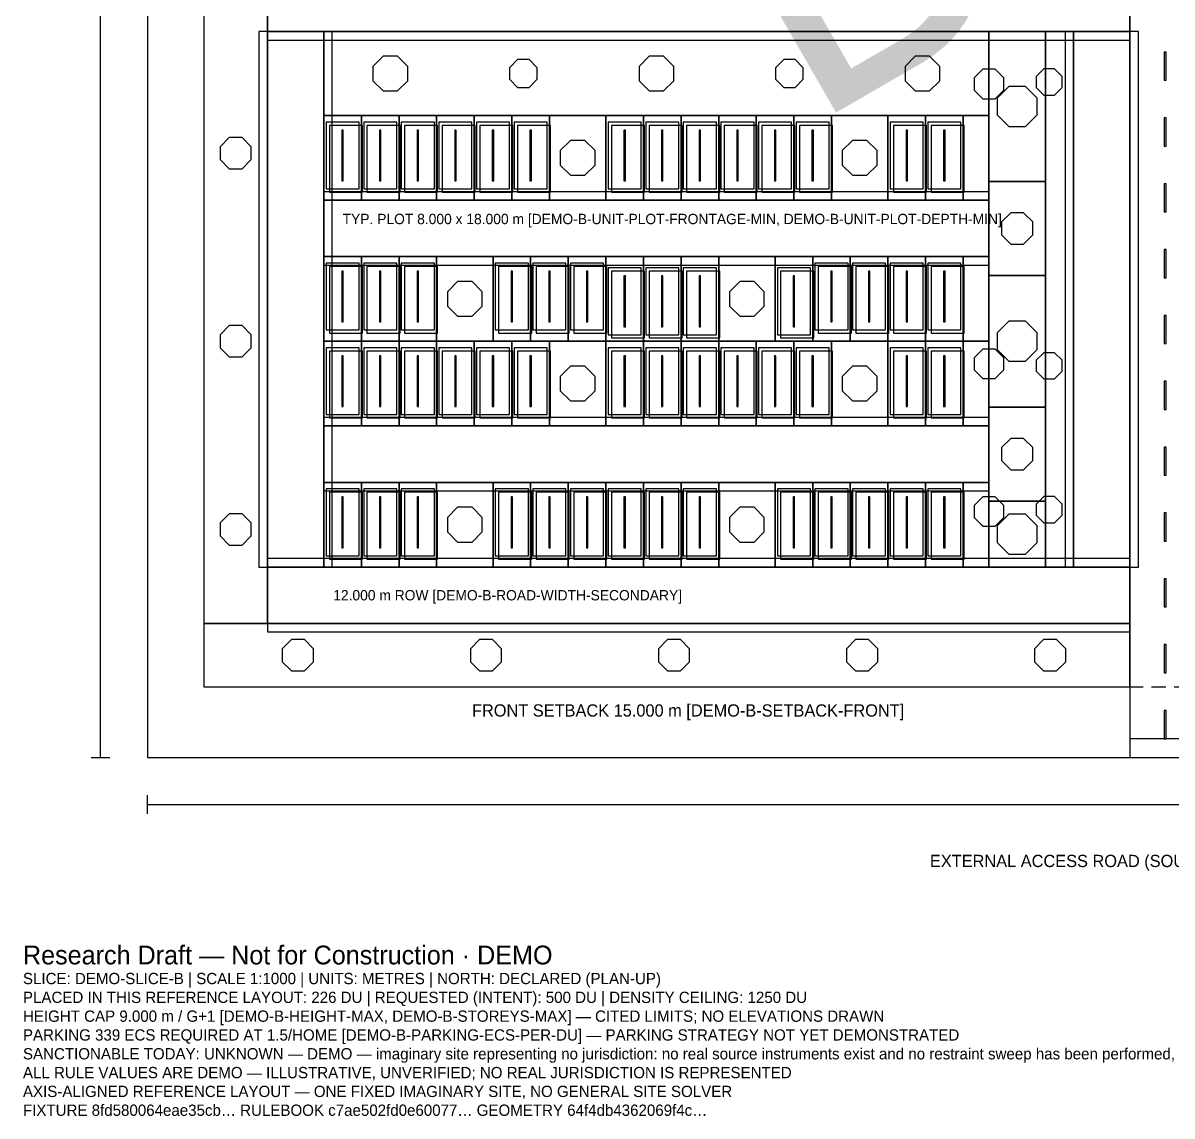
# Model space of a CAD drawing. Header units: metres. Extents: x -33 to 460, y -76 to 440.
# Drawn here: x -26.5 to 217.9, y -76.2 to 156.2 of the extents above; entities that cross this region are included whole.
import ezdxf
from ezdxf.enums import TextEntityAlignment as Align

# ---------------------------------------------------------------- set-up
doc = ezdxf.new("R2010")
doc.units = ezdxf.units.M
doc.linetypes.add('DASHED', pattern=[4.8, 3, -1.8])
for name, color, linetype in [('ANNOTATION', 7, 'CONTINUOUS'), ('BUILDING', 34, 'CONTINUOUS'), ('DIMENSION', 2, 'CONTINUOUS'), ('ENVELOPE', 1, 'DASHED'), ('GATE', 6, 'CONTINUOUS'), ('GREEN', 3, 'CONTINUOUS'), ('MARKING', 7, 'CONTINUOUS'), ('PAVING', 9, 'CONTINUOUS'), ('PLOT', 30, 'CONTINUOUS'), ('ROAD-PRIMARY', 8, 'CONTINUOUS'), ('ROAD-SECONDARY', 9, 'CONTINUOUS'), ('SHADOW', 8, 'CONTINUOUS'), ('SITE', 7, 'CONTINUOUS'), ('TREE', 3, 'CONTINUOUS'), ('WATERMARK', 8, 'CONTINUOUS')]:
    doc.layers.add(name, color=color, linetype=linetype)

msp = doc.modelspace()

# ---------------------------------------------------------------- linework, layer by layer
at = {"layer": 'BUILDING'}
for points in [[(37.98, 120.9), (45.02, 120.9), (45.02, 135.1), (37.98, 135.1)], [(45.98, 120.9), (53.02, 120.9), (53.02, 135.1), (45.98, 135.1)], [(53.98, 120.9), (61.02, 120.9), (61.02, 135.1), (53.98, 135.1)], [(61.98, 120.9), (69.02, 120.9), (69.02, 135.1), (61.98, 135.1)], [(69.98, 120.9), (77.02, 120.9), (77.02, 135.1), (69.98, 135.1)], [(77.98, 120.9), (85.02, 120.9), (85.02, 135.1), (77.98, 135.1)], [(97.98, 120.9), (105.02, 120.9), (105.02, 135.1), (97.98, 135.1)], [(105.98, 120.9), (113.02, 120.9), (113.02, 135.1), (105.98, 135.1)], [(113.98, 120.9), (121.02, 120.9), (121.02, 135.1), (113.98, 135.1)], [(121.98, 120.9), (129.02, 120.9), (129.02, 135.1), (121.98, 135.1)], [(129.98, 120.9), (137.02, 120.9), (137.02, 135.1), (129.98, 135.1)], [(137.98, 120.9), (145.02, 120.9), (145.02, 135.1), (137.98, 135.1)], [(157.98, 120.9), (165.02, 120.9), (165.02, 135.1), (157.98, 135.1)], [(165.98, 120.9), (173.02, 120.9), (173.02, 135.1), (165.98, 135.1)], [(37.98, 90.9), (45.02, 90.9), (45.02, 105.1), (37.98, 105.1)], [(45.98, 90.9), (53.02, 90.9), (53.02, 105.1), (45.98, 105.1)], [(53.98, 90.9), (61.02, 90.9), (61.02, 105.1), (53.98, 105.1)], [(73.98, 90.9), (81.02, 90.9), (81.02, 105.1), (73.98, 105.1)], [(81.98, 90.9), (89.02, 90.9), (89.02, 105.1), (81.98, 105.1)], [(89.98, 90.9), (97.02, 90.9), (97.02, 105.1), (89.98, 105.1)], [(97.98, 89.9), (105.02, 89.9), (105.02, 104.1), (97.98, 104.1)], [(105.98, 89.9), (113.02, 89.9), (113.02, 104.1), (105.98, 104.1)], [(113.98, 89.9), (121.02, 89.9), (121.02, 104.1), (113.98, 104.1)], [(133.98, 89.9), (141.02, 89.9), (141.02, 104.1), (133.98, 104.1)], [(141.98, 90.9), (149.02, 90.9), (149.02, 105.1), (141.98, 105.1)], [(149.98, 90.9), (157.02, 90.9), (157.02, 105.1), (149.98, 105.1)], [(157.98, 90.9), (165.02, 90.9), (165.02, 105.1), (157.98, 105.1)], [(165.98, 90.9), (173.02, 90.9), (173.02, 105.1), (165.98, 105.1)], [(37.98, 72.9), (45.02, 72.9), (45.02, 87.1), (37.98, 87.1)], [(45.98, 72.9), (53.02, 72.9), (53.02, 87.1), (45.98, 87.1)], [(53.98, 72.9), (61.02, 72.9), (61.02, 87.1), (53.98, 87.1)], [(61.98, 72.9), (69.02, 72.9), (69.02, 87.1), (61.98, 87.1)], [(69.98, 72.9), (77.02, 72.9), (77.02, 87.1), (69.98, 87.1)], [(77.98, 72.9), (85.02, 72.9), (85.02, 87.1), (77.98, 87.1)], [(97.98, 72.9), (105.02, 72.9), (105.02, 87.1), (97.98, 87.1)], [(105.98, 72.9), (113.02, 72.9), (113.02, 87.1), (105.98, 87.1)], [(113.98, 72.9), (121.02, 72.9), (121.02, 87.1), (113.98, 87.1)], [(121.98, 72.9), (129.02, 72.9), (129.02, 87.1), (121.98, 87.1)], [(129.98, 72.9), (137.02, 72.9), (137.02, 87.1), (129.98, 87.1)], [(137.98, 72.9), (145.02, 72.9), (145.02, 87.1), (137.98, 87.1)], [(157.98, 72.9), (165.02, 72.9), (165.02, 87.1), (157.98, 87.1)], [(165.98, 72.9), (173.02, 72.9), (173.02, 87.1), (165.98, 87.1)], [(37.98, 42.9), (45.02, 42.9), (45.02, 57.1), (37.98, 57.1)], [(45.98, 42.9), (53.02, 42.9), (53.02, 57.1), (45.98, 57.1)], [(53.98, 42.9), (61.02, 42.9), (61.02, 57.1), (53.98, 57.1)], [(73.98, 42.9), (81.02, 42.9), (81.02, 57.1), (73.98, 57.1)], [(81.98, 42.9), (89.02, 42.9), (89.02, 57.1), (81.98, 57.1)], [(89.98, 42.9), (97.02, 42.9), (97.02, 57.1), (89.98, 57.1)], [(97.98, 42.9), (105.02, 42.9), (105.02, 57.1), (97.98, 57.1)], [(105.98, 42.9), (113.02, 42.9), (113.02, 57.1), (105.98, 57.1)], [(113.98, 42.9), (121.02, 42.9), (121.02, 57.1), (113.98, 57.1)], [(133.98, 42.9), (141.02, 42.9), (141.02, 57.1), (133.98, 57.1)], [(141.98, 42.9), (149.02, 42.9), (149.02, 57.1), (141.98, 57.1)], [(149.98, 42.9), (157.02, 42.9), (157.02, 57.1), (149.98, 57.1)], [(157.98, 42.9), (165.02, 42.9), (165.02, 57.1), (157.98, 57.1)], [(165.98, 42.9), (173.02, 42.9), (173.02, 57.1), (165.98, 57.1)]]:
    msp.add_lwpolyline(points, close=True, dxfattribs=at)
at = {"layer": 'DIMENSION'}
for points in [[(-10, 0), (-10, 440)], [(-12, 0), (-8, 0)], [(0, -12), (0, -8)], [(0, -10), (460, -10)]]:
    msp.add_lwpolyline(points, dxfattribs=at)
at = {"layer": 'ENVELOPE'}
msp.add_lwpolyline([(12, 15), (448, 15), (448, 428), (12, 428)], close=True, dxfattribs=at)
at = {"layer": 'GATE'}
msp.add_lwpolyline([(209, 0), (251, 0), (251, 4), (209, 4)], close=True, dxfattribs=at)
at = {"layer": 'GREEN'}
for points in [[(12, 28.5), (25.5, 28.5), (25.5, 414.5), (12, 414.5)], [(37.5, 136.5), (179, 136.5), (179, 154.35), (37.5, 154.35)], [(179, 122.5), (191, 122.5), (191, 154.35), (179, 154.35)], [(191, 40.5), (197, 40.5), (197, 154.35), (191, 154.35)], [(85.5, 118.5), (97.5, 118.5), (97.5, 136.5), (85.5, 136.5)], [(145.5, 118.5), (157.5, 118.5), (157.5, 136.5), (145.5, 136.5)], [(173.5, 118.5), (179, 118.5), (179, 136.5), (173.5, 136.5)], [(61.5, 88.5), (73.5, 88.5), (73.5, 106.5), (61.5, 106.5)], [(121.5, 88.5), (133.5, 88.5), (133.5, 106.5), (121.5, 106.5)], [(173.5, 88.5), (179, 88.5), (179, 106.5), (173.5, 106.5)], [(179, 74.5), (191, 74.5), (191, 102.5), (179, 102.5)], [(85.5, 70.5), (97.5, 70.5), (97.5, 88.5), (85.5, 88.5)], [(145.5, 70.5), (157.5, 70.5), (157.5, 88.5), (145.5, 88.5)], [(173.5, 70.5), (179, 70.5), (179, 88.5), (173.5, 88.5)], [(61.5, 40.5), (73.5, 40.5), (73.5, 58.5), (61.5, 58.5)], [(121.5, 40.5), (133.5, 40.5), (133.5, 58.5), (121.5, 58.5)], [(173.5, 40.5), (179, 40.5), (179, 58.5), (173.5, 58.5)], [(179, 40.5), (191, 40.5), (191, 54.5), (179, 54.5)], [(12, 15), (209, 15), (209, 28.5), (12, 28.5)]]:
    msp.add_lwpolyline(points, close=True, dxfattribs=at)
at = {"layer": 'MARKING'}
for points in [[(216.3, 144), (216.7, 144), (216.7, 150), (216.3, 150)], [(216.3, 130), (216.7, 130), (216.7, 136), (216.3, 136)], [(41.35, 122.604), (41.65, 122.604), (41.65, 133.396), (41.35, 133.396)], [(49.35, 122.604), (49.65, 122.604), (49.65, 133.396), (49.35, 133.396)], [(57.35, 122.604), (57.65, 122.604), (57.65, 133.396), (57.35, 133.396)], [(65.35, 122.604), (65.65, 122.604), (65.65, 133.396), (65.35, 133.396)], [(73.35, 122.604), (73.65, 122.604), (73.65, 133.396), (73.35, 133.396)], [(81.35, 122.604), (81.65, 122.604), (81.65, 133.396), (81.35, 133.396)], [(101.35, 122.604), (101.65, 122.604), (101.65, 133.396), (101.35, 133.396)], [(109.35, 122.604), (109.65, 122.604), (109.65, 133.396), (109.35, 133.396)], [(117.35, 122.604), (117.65, 122.604), (117.65, 133.396), (117.35, 133.396)], [(125.35, 122.604), (125.65, 122.604), (125.65, 133.396), (125.35, 133.396)], [(133.35, 122.604), (133.65, 122.604), (133.65, 133.396), (133.35, 133.396)], [(141.35, 122.604), (141.65, 122.604), (141.65, 133.396), (141.35, 133.396)], [(161.35, 122.604), (161.65, 122.604), (161.65, 133.396), (161.35, 133.396)], [(169.35, 122.604), (169.65, 122.604), (169.65, 133.396), (169.35, 133.396)], [(216.3, 116), (216.7, 116), (216.7, 122), (216.3, 122)], [(216.3, 102), (216.7, 102), (216.7, 108), (216.3, 108)], [(41.35, 92.604), (41.65, 92.604), (41.65, 103.396), (41.35, 103.396)], [(49.35, 92.604), (49.65, 92.604), (49.65, 103.396), (49.35, 103.396)], [(57.35, 92.604), (57.65, 92.604), (57.65, 103.396), (57.35, 103.396)], [(77.35, 92.604), (77.65, 92.604), (77.65, 103.396), (77.35, 103.396)], [(85.35, 92.604), (85.65, 92.604), (85.65, 103.396), (85.35, 103.396)], [(93.35, 92.604), (93.65, 92.604), (93.65, 103.396), (93.35, 103.396)], [(145.35, 92.604), (145.65, 92.604), (145.65, 103.396), (145.35, 103.396)], [(153.35, 92.604), (153.65, 92.604), (153.65, 103.396), (153.35, 103.396)], [(161.35, 92.604), (161.65, 92.604), (161.65, 103.396), (161.35, 103.396)], [(169.35, 92.604), (169.65, 92.604), (169.65, 103.396), (169.35, 103.396)], [(101.35, 91.604), (101.65, 91.604), (101.65, 102.396), (101.35, 102.396)], [(109.35, 91.604), (109.65, 91.604), (109.65, 102.396), (109.35, 102.396)], [(117.35, 91.604), (117.65, 91.604), (117.65, 102.396), (117.35, 102.396)], [(137.35, 91.604), (137.65, 91.604), (137.65, 102.396), (137.35, 102.396)], [(216.3, 88), (216.7, 88), (216.7, 94), (216.3, 94)], [(41.35, 74.604), (41.65, 74.604), (41.65, 85.396), (41.35, 85.396)], [(49.35, 74.604), (49.65, 74.604), (49.65, 85.396), (49.35, 85.396)], [(57.35, 74.604), (57.65, 74.604), (57.65, 85.396), (57.35, 85.396)], [(65.35, 74.604), (65.65, 74.604), (65.65, 85.396), (65.35, 85.396)], [(73.35, 74.604), (73.65, 74.604), (73.65, 85.396), (73.35, 85.396)], [(81.35, 74.604), (81.65, 74.604), (81.65, 85.396), (81.35, 85.396)], [(101.35, 74.604), (101.65, 74.604), (101.65, 85.396), (101.35, 85.396)], [(109.35, 74.604), (109.65, 74.604), (109.65, 85.396), (109.35, 85.396)], [(117.35, 74.604), (117.65, 74.604), (117.65, 85.396), (117.35, 85.396)], [(125.35, 74.604), (125.65, 74.604), (125.65, 85.396), (125.35, 85.396)], [(133.35, 74.604), (133.65, 74.604), (133.65, 85.396), (133.35, 85.396)], [(141.35, 74.604), (141.65, 74.604), (141.65, 85.396), (141.35, 85.396)], [(161.35, 74.604), (161.65, 74.604), (161.65, 85.396), (161.35, 85.396)], [(169.35, 74.604), (169.65, 74.604), (169.65, 85.396), (169.35, 85.396)], [(216.3, 74), (216.7, 74), (216.7, 80), (216.3, 80)], [(216.3, 60), (216.7, 60), (216.7, 66), (216.3, 66)], [(41.35, 44.604), (41.65, 44.604), (41.65, 55.396), (41.35, 55.396)], [(49.35, 44.604), (49.65, 44.604), (49.65, 55.396), (49.35, 55.396)], [(57.35, 44.604), (57.65, 44.604), (57.65, 55.396), (57.35, 55.396)], [(77.35, 44.604), (77.65, 44.604), (77.65, 55.396), (77.35, 55.396)], [(85.35, 44.604), (85.65, 44.604), (85.65, 55.396), (85.35, 55.396)], [(93.35, 44.604), (93.65, 44.604), (93.65, 55.396), (93.35, 55.396)], [(101.35, 44.604), (101.65, 44.604), (101.65, 55.396), (101.35, 55.396)], [(109.35, 44.604), (109.65, 44.604), (109.65, 55.396), (109.35, 55.396)], [(117.35, 44.604), (117.65, 44.604), (117.65, 55.396), (117.35, 55.396)], [(137.35, 44.604), (137.65, 44.604), (137.65, 55.396), (137.35, 55.396)], [(145.35, 44.604), (145.65, 44.604), (145.65, 55.396), (145.35, 55.396)], [(153.35, 44.604), (153.65, 44.604), (153.65, 55.396), (153.35, 55.396)], [(161.35, 44.604), (161.65, 44.604), (161.65, 55.396), (161.35, 55.396)], [(169.35, 44.604), (169.65, 44.604), (169.65, 55.396), (169.35, 55.396)], [(216.3, 46), (216.7, 46), (216.7, 52), (216.3, 52)], [(216.3, 32), (216.7, 32), (216.7, 38), (216.3, 38)], [(216.3, 18), (216.7, 18), (216.7, 24), (216.3, 24)], [(216.3, 4), (216.7, 4), (216.7, 10), (216.3, 10)]]:
    msp.add_lwpolyline(points, close=True, dxfattribs=at)
at = {"layer": 'PAVING'}
for points in [[(23.7, 40.5), (25.5, 40.5), (25.5, 154.35), (23.7, 154.35)], [(25.5, 152.55), (209, 152.55), (209, 154.35), (25.5, 154.35)], [(37.5, 40.5), (39.3, 40.5), (39.3, 154.35), (37.5, 154.35)], [(195.2, 40.5), (197, 40.5), (197, 154.35), (195.2, 154.35)], [(209, 40.5), (210.8, 40.5), (210.8, 154.35), (209, 154.35)], [(37.5, 118.5), (179, 118.5), (179, 120.3), (37.5, 120.3)], [(188.325966, 113.87766), (186.37766, 115.825966), (183.62234, 115.825966), (181.674034, 113.87766), (181.674034, 111.12234), (183.62234, 109.174034), (186.37766, 109.174034), (188.325966, 111.12234)], [(37.5, 104.7), (179, 104.7), (179, 106.5), (37.5, 106.5)], [(37.5, 70.5), (179, 70.5), (179, 72.3), (37.5, 72.3)], [(188.325966, 65.87766), (186.37766, 67.825966), (183.62234, 67.825966), (181.674034, 65.87766), (181.674034, 63.12234), (183.62234, 61.174034), (186.37766, 61.174034), (188.325966, 63.12234)], [(37.5, 56.7), (179, 56.7), (179, 58.5), (37.5, 58.5)], [(25.5, 40.5), (209, 40.5), (209, 42.3), (25.5, 42.3)], [(25.5, 26.7), (209, 26.7), (209, 28.5), (25.5, 28.5)]]:
    msp.add_lwpolyline(points, close=True, dxfattribs=at)
at = {"layer": 'PLOT'}
for points in [[(37.5, 118.5), (45.5, 118.5), (45.5, 136.5), (37.5, 136.5)], [(45.5, 118.5), (53.5, 118.5), (53.5, 136.5), (45.5, 136.5)], [(53.5, 118.5), (61.5, 118.5), (61.5, 136.5), (53.5, 136.5)], [(61.5, 118.5), (69.5, 118.5), (69.5, 136.5), (61.5, 136.5)], [(69.5, 118.5), (77.5, 118.5), (77.5, 136.5), (69.5, 136.5)], [(77.5, 118.5), (85.5, 118.5), (85.5, 136.5), (77.5, 136.5)], [(97.5, 118.5), (105.5, 118.5), (105.5, 136.5), (97.5, 136.5)], [(105.5, 118.5), (113.5, 118.5), (113.5, 136.5), (105.5, 136.5)], [(113.5, 118.5), (121.5, 118.5), (121.5, 136.5), (113.5, 136.5)], [(121.5, 118.5), (129.5, 118.5), (129.5, 136.5), (121.5, 136.5)], [(129.5, 118.5), (137.5, 118.5), (137.5, 136.5), (129.5, 136.5)], [(137.5, 118.5), (145.5, 118.5), (145.5, 136.5), (137.5, 136.5)], [(157.5, 118.5), (165.5, 118.5), (165.5, 136.5), (157.5, 136.5)], [(165.5, 118.5), (173.5, 118.5), (173.5, 136.5), (165.5, 136.5)], [(37.5, 88.5), (45.5, 88.5), (45.5, 106.5), (37.5, 106.5)], [(45.5, 88.5), (53.5, 88.5), (53.5, 106.5), (45.5, 106.5)], [(53.5, 88.5), (61.5, 88.5), (61.5, 106.5), (53.5, 106.5)], [(73.5, 88.5), (81.5, 88.5), (81.5, 106.5), (73.5, 106.5)], [(81.5, 88.5), (89.5, 88.5), (89.5, 106.5), (81.5, 106.5)], [(89.5, 88.5), (97.5, 88.5), (97.5, 106.5), (89.5, 106.5)], [(97.5, 88.5), (105.5, 88.5), (105.5, 106.5), (97.5, 106.5)], [(105.5, 88.5), (113.5, 88.5), (113.5, 106.5), (105.5, 106.5)], [(113.5, 88.5), (121.5, 88.5), (121.5, 106.5), (113.5, 106.5)], [(133.5, 88.5), (141.5, 88.5), (141.5, 106.5), (133.5, 106.5)], [(141.5, 88.5), (149.5, 88.5), (149.5, 106.5), (141.5, 106.5)], [(149.5, 88.5), (157.5, 88.5), (157.5, 106.5), (149.5, 106.5)], [(157.5, 88.5), (165.5, 88.5), (165.5, 106.5), (157.5, 106.5)], [(165.5, 88.5), (173.5, 88.5), (173.5, 106.5), (165.5, 106.5)], [(37.5, 70.5), (45.5, 70.5), (45.5, 88.5), (37.5, 88.5)], [(45.5, 70.5), (53.5, 70.5), (53.5, 88.5), (45.5, 88.5)], [(53.5, 70.5), (61.5, 70.5), (61.5, 88.5), (53.5, 88.5)], [(61.5, 70.5), (69.5, 70.5), (69.5, 88.5), (61.5, 88.5)], [(69.5, 70.5), (77.5, 70.5), (77.5, 88.5), (69.5, 88.5)], [(77.5, 70.5), (85.5, 70.5), (85.5, 88.5), (77.5, 88.5)], [(97.5, 70.5), (105.5, 70.5), (105.5, 88.5), (97.5, 88.5)], [(105.5, 70.5), (113.5, 70.5), (113.5, 88.5), (105.5, 88.5)], [(113.5, 70.5), (121.5, 70.5), (121.5, 88.5), (113.5, 88.5)], [(121.5, 70.5), (129.5, 70.5), (129.5, 88.5), (121.5, 88.5)], [(129.5, 70.5), (137.5, 70.5), (137.5, 88.5), (129.5, 88.5)], [(137.5, 70.5), (145.5, 70.5), (145.5, 88.5), (137.5, 88.5)], [(157.5, 70.5), (165.5, 70.5), (165.5, 88.5), (157.5, 88.5)], [(165.5, 70.5), (173.5, 70.5), (173.5, 88.5), (165.5, 88.5)], [(37.5, 40.5), (45.5, 40.5), (45.5, 58.5), (37.5, 58.5)], [(45.5, 40.5), (53.5, 40.5), (53.5, 58.5), (45.5, 58.5)], [(53.5, 40.5), (61.5, 40.5), (61.5, 58.5), (53.5, 58.5)], [(73.5, 40.5), (81.5, 40.5), (81.5, 58.5), (73.5, 58.5)], [(81.5, 40.5), (89.5, 40.5), (89.5, 58.5), (81.5, 58.5)], [(89.5, 40.5), (97.5, 40.5), (97.5, 58.5), (89.5, 58.5)], [(97.5, 40.5), (105.5, 40.5), (105.5, 58.5), (97.5, 58.5)], [(105.5, 40.5), (113.5, 40.5), (113.5, 58.5), (105.5, 58.5)], [(113.5, 40.5), (121.5, 40.5), (121.5, 58.5), (113.5, 58.5)], [(133.5, 40.5), (141.5, 40.5), (141.5, 58.5), (133.5, 58.5)], [(141.5, 40.5), (149.5, 40.5), (149.5, 58.5), (141.5, 58.5)], [(149.5, 40.5), (157.5, 40.5), (157.5, 58.5), (149.5, 58.5)], [(157.5, 40.5), (165.5, 40.5), (165.5, 58.5), (157.5, 58.5)], [(165.5, 40.5), (173.5, 40.5), (173.5, 58.5), (165.5, 58.5)]]:
    msp.add_lwpolyline(points, close=True, dxfattribs=at)
at = {"layer": 'ROAD-PRIMARY'}
msp.add_lwpolyline([(209, 0), (224, 0), (224, 414.5), (209, 414.5)], close=True, dxfattribs=at)
at = {"layer": 'ROAD-SECONDARY'}
for points in [[(25.5, 154.35), (209, 154.35), (209, 166.35), (25.5, 166.35)], [(25.5, 40.5), (37.5, 40.5), (37.5, 154.35), (25.5, 154.35)], [(197, 40.5), (209, 40.5), (209, 154.35), (197, 154.35)], [(179, 102.5), (191, 102.5), (191, 122.5), (179, 122.5)], [(37.5, 106.5), (179, 106.5), (179, 118.5), (37.5, 118.5)], [(179, 54.5), (191, 54.5), (191, 74.5), (179, 74.5)], [(37.5, 58.5), (179, 58.5), (179, 70.5), (37.5, 70.5)], [(25.5, 28.5), (209, 28.5), (209, 40.5), (25.5, 40.5)]]:
    msp.add_lwpolyline(points, close=True, dxfattribs=at)
at = {"layer": 'SHADOW'}
for points in [[(38.68, 120.2), (45.72, 120.2), (45.72, 134.4), (38.68, 134.4)], [(46.68, 120.2), (53.72, 120.2), (53.72, 134.4), (46.68, 134.4)], [(54.68, 120.2), (61.72, 120.2), (61.72, 134.4), (54.68, 134.4)], [(62.68, 120.2), (69.72, 120.2), (69.72, 134.4), (62.68, 134.4)], [(70.68, 120.2), (77.72, 120.2), (77.72, 134.4), (70.68, 134.4)], [(78.68, 120.2), (85.72, 120.2), (85.72, 134.4), (78.68, 134.4)], [(98.68, 120.2), (105.72, 120.2), (105.72, 134.4), (98.68, 134.4)], [(106.68, 120.2), (113.72, 120.2), (113.72, 134.4), (106.68, 134.4)], [(114.68, 120.2), (121.72, 120.2), (121.72, 134.4), (114.68, 134.4)], [(122.68, 120.2), (129.72, 120.2), (129.72, 134.4), (122.68, 134.4)], [(130.68, 120.2), (137.72, 120.2), (137.72, 134.4), (130.68, 134.4)], [(138.68, 120.2), (145.72, 120.2), (145.72, 134.4), (138.68, 134.4)], [(158.68, 120.2), (165.72, 120.2), (165.72, 134.4), (158.68, 134.4)], [(166.68, 120.2), (173.72, 120.2), (173.72, 134.4), (166.68, 134.4)], [(38.68, 90.2), (45.72, 90.2), (45.72, 104.4), (38.68, 104.4)], [(46.68, 90.2), (53.72, 90.2), (53.72, 104.4), (46.68, 104.4)], [(54.68, 90.2), (61.72, 90.2), (61.72, 104.4), (54.68, 104.4)], [(74.68, 90.2), (81.72, 90.2), (81.72, 104.4), (74.68, 104.4)], [(82.68, 90.2), (89.72, 90.2), (89.72, 104.4), (82.68, 104.4)], [(90.68, 90.2), (97.72, 90.2), (97.72, 104.4), (90.68, 104.4)], [(98.68, 89.2), (105.72, 89.2), (105.72, 103.4), (98.68, 103.4)], [(106.68, 89.2), (113.72, 89.2), (113.72, 103.4), (106.68, 103.4)], [(114.68, 89.2), (121.72, 89.2), (121.72, 103.4), (114.68, 103.4)], [(134.68, 89.2), (141.72, 89.2), (141.72, 103.4), (134.68, 103.4)], [(142.68, 90.2), (149.72, 90.2), (149.72, 104.4), (142.68, 104.4)], [(150.68, 90.2), (157.72, 90.2), (157.72, 104.4), (150.68, 104.4)], [(158.68, 90.2), (165.72, 90.2), (165.72, 104.4), (158.68, 104.4)], [(166.68, 90.2), (173.72, 90.2), (173.72, 104.4), (166.68, 104.4)], [(38.68, 72.2), (45.72, 72.2), (45.72, 86.4), (38.68, 86.4)], [(46.68, 72.2), (53.72, 72.2), (53.72, 86.4), (46.68, 86.4)], [(54.68, 72.2), (61.72, 72.2), (61.72, 86.4), (54.68, 86.4)], [(62.68, 72.2), (69.72, 72.2), (69.72, 86.4), (62.68, 86.4)], [(70.68, 72.2), (77.72, 72.2), (77.72, 86.4), (70.68, 86.4)], [(78.68, 72.2), (85.72, 72.2), (85.72, 86.4), (78.68, 86.4)], [(98.68, 72.2), (105.72, 72.2), (105.72, 86.4), (98.68, 86.4)], [(106.68, 72.2), (113.72, 72.2), (113.72, 86.4), (106.68, 86.4)], [(114.68, 72.2), (121.72, 72.2), (121.72, 86.4), (114.68, 86.4)], [(122.68, 72.2), (129.72, 72.2), (129.72, 86.4), (122.68, 86.4)], [(130.68, 72.2), (137.72, 72.2), (137.72, 86.4), (130.68, 86.4)], [(138.68, 72.2), (145.72, 72.2), (145.72, 86.4), (138.68, 86.4)], [(158.68, 72.2), (165.72, 72.2), (165.72, 86.4), (158.68, 86.4)], [(166.68, 72.2), (173.72, 72.2), (173.72, 86.4), (166.68, 86.4)], [(38.68, 42.2), (45.72, 42.2), (45.72, 56.4), (38.68, 56.4)], [(46.68, 42.2), (53.72, 42.2), (53.72, 56.4), (46.68, 56.4)], [(54.68, 42.2), (61.72, 42.2), (61.72, 56.4), (54.68, 56.4)], [(74.68, 42.2), (81.72, 42.2), (81.72, 56.4), (74.68, 56.4)], [(82.68, 42.2), (89.72, 42.2), (89.72, 56.4), (82.68, 56.4)], [(90.68, 42.2), (97.72, 42.2), (97.72, 56.4), (90.68, 56.4)], [(98.68, 42.2), (105.72, 42.2), (105.72, 56.4), (98.68, 56.4)], [(106.68, 42.2), (113.72, 42.2), (113.72, 56.4), (106.68, 56.4)], [(114.68, 42.2), (121.72, 42.2), (121.72, 56.4), (114.68, 56.4)], [(134.68, 42.2), (141.72, 42.2), (141.72, 56.4), (134.68, 56.4)], [(142.68, 42.2), (149.72, 42.2), (149.72, 56.4), (142.68, 56.4)], [(150.68, 42.2), (157.72, 42.2), (157.72, 56.4), (150.68, 56.4)], [(158.68, 42.2), (165.72, 42.2), (165.72, 56.4), (158.68, 56.4)], [(166.68, 42.2), (173.72, 42.2), (173.72, 56.4), (166.68, 56.4)]]:
    msp.add_lwpolyline(points, close=True, dxfattribs=at)
at = {"layer": 'SITE'}
msp.add_lwpolyline([(0, 0), (460, 0), (460, 440), (0, 440)], close=True, dxfattribs=at)
at = {"layer": 'TREE'}
for points in [[(55.345518, 146.955734), (53.180734, 149.120518), (50.119266, 149.120518), (47.954482, 146.955734), (47.954482, 143.894266), (50.119266, 141.729482), (53.180734, 141.729482), (55.345518, 143.894266)], [(111.945518, 146.955734), (109.780734, 149.120518), (106.719266, 149.120518), (104.554482, 146.955734), (104.554482, 143.894266), (106.719266, 141.729482), (109.780734, 141.729482), (111.945518, 143.894266)], [(168.545518, 146.955734), (166.380734, 149.120518), (163.319266, 149.120518), (161.154482, 146.955734), (161.154482, 143.894266), (163.319266, 141.729482), (166.380734, 141.729482), (168.545518, 143.894266)], [(82.906415, 146.649587), (81.174587, 148.381415), (78.725413, 148.381415), (76.993585, 146.649587), (76.993585, 144.200413), (78.725413, 142.468585), (81.174587, 142.468585), (82.906415, 144.200413)], [(139.506415, 146.649587), (137.774587, 148.381415), (135.325413, 148.381415), (133.593585, 146.649587), (133.593585, 144.200413), (135.325413, 142.468585), (137.774587, 142.468585), (139.506415, 144.200413)], [(182.14119, 144.526124), (180.301124, 146.36619), (177.698876, 146.36619), (175.85881, 144.526124), (175.85881, 141.923876), (177.698876, 140.08381), (180.301124, 140.08381), (182.14119, 141.923876)], [(194.571639, 144.77305), (192.94805, 146.396639), (190.65195, 146.396639), (189.028361, 144.77305), (189.028361, 142.47695), (190.65195, 140.853361), (192.94805, 140.853361), (194.571639, 142.47695)], [(189.249846, 140.185344), (186.760344, 142.674846), (183.239656, 142.674846), (180.750154, 140.185344), (180.750154, 136.664656), (183.239656, 134.175154), (186.760344, 134.175154), (189.249846, 136.664656)], [(22.075966, 129.87766), (20.12766, 131.825966), (17.37234, 131.825966), (15.424034, 129.87766), (15.424034, 127.12234), (17.37234, 125.174034), (20.12766, 125.174034), (22.075966, 127.12234)], [(95.195518, 129.030734), (93.030734, 131.195518), (89.969266, 131.195518), (87.804482, 129.030734), (87.804482, 125.969266), (89.969266, 123.804482), (93.030734, 123.804482), (95.195518, 125.969266)], [(155.195518, 129.030734), (153.030734, 131.195518), (149.969266, 131.195518), (147.804482, 129.030734), (147.804482, 125.969266), (149.969266, 123.804482), (153.030734, 123.804482), (155.195518, 125.969266)], [(71.195518, 99.030734), (69.030734, 101.195518), (65.969266, 101.195518), (63.804482, 99.030734), (63.804482, 95.969266), (65.969266, 93.804482), (69.030734, 93.804482), (71.195518, 95.969266)], [(131.195518, 99.030734), (129.030734, 101.195518), (125.969266, 101.195518), (123.804482, 99.030734), (123.804482, 95.969266), (125.969266, 93.804482), (129.030734, 93.804482), (131.195518, 95.969266)], [(22.075966, 89.87766), (20.12766, 91.825966), (17.37234, 91.825966), (15.424034, 89.87766), (15.424034, 87.12234), (17.37234, 85.174034), (20.12766, 85.174034), (22.075966, 87.12234)], [(189.249846, 90.260344), (186.760344, 92.749846), (183.239656, 92.749846), (180.750154, 90.260344), (180.750154, 86.739656), (183.239656, 84.250154), (186.760344, 84.250154), (189.249846, 86.739656)], [(182.14119, 85.001124), (180.301124, 86.84119), (177.698876, 86.84119), (175.85881, 85.001124), (175.85881, 82.398876), (177.698876, 80.55881), (180.301124, 80.55881), (182.14119, 82.398876)], [(194.571639, 84.44805), (192.94805, 86.071639), (190.65195, 86.071639), (189.028361, 84.44805), (189.028361, 82.15195), (190.65195, 80.528361), (192.94805, 80.528361), (194.571639, 82.15195)], [(95.195518, 81.030734), (93.030734, 83.195518), (89.969266, 83.195518), (87.804482, 81.030734), (87.804482, 77.969266), (89.969266, 75.804482), (93.030734, 75.804482), (95.195518, 77.969266)], [(155.195518, 81.030734), (153.030734, 83.195518), (149.969266, 83.195518), (147.804482, 81.030734), (147.804482, 77.969266), (149.969266, 75.804482), (153.030734, 75.804482), (155.195518, 77.969266)], [(182.14119, 53.601124), (180.301124, 55.44119), (177.698876, 55.44119), (175.85881, 53.601124), (175.85881, 50.998876), (177.698876, 49.15881), (180.301124, 49.15881), (182.14119, 50.998876)], [(194.571639, 53.84805), (192.94805, 55.471639), (190.65195, 55.471639), (189.028361, 53.84805), (189.028361, 51.55195), (190.65195, 49.928361), (192.94805, 49.928361), (194.571639, 51.55195)], [(22.075966, 49.87766), (20.12766, 51.825966), (17.37234, 51.825966), (15.424034, 49.87766), (15.424034, 47.12234), (17.37234, 45.174034), (20.12766, 45.174034), (22.075966, 47.12234)], [(71.195518, 51.030734), (69.030734, 53.195518), (65.969266, 53.195518), (63.804482, 51.030734), (63.804482, 47.969266), (65.969266, 45.804482), (69.030734, 45.804482), (71.195518, 47.969266)], [(131.195518, 51.030734), (129.030734, 53.195518), (125.969266, 53.195518), (123.804482, 51.030734), (123.804482, 47.969266), (125.969266, 45.804482), (129.030734, 45.804482), (131.195518, 47.969266)], [(189.249846, 49.260344), (186.760344, 51.749846), (183.239656, 51.749846), (180.750154, 49.260344), (180.750154, 45.739656), (183.239656, 43.250154), (186.760344, 43.250154), (189.249846, 45.739656)], [(35.325966, 23.12766), (33.37766, 25.075966), (30.62234, 25.075966), (28.674034, 23.12766), (28.674034, 20.37234), (30.62234, 18.424034), (33.37766, 18.424034), (35.325966, 20.37234)], [(75.325966, 23.12766), (73.37766, 25.075966), (70.62234, 25.075966), (68.674034, 23.12766), (68.674034, 20.37234), (70.62234, 18.424034), (73.37766, 18.424034), (75.325966, 20.37234)], [(115.325966, 23.12766), (113.37766, 25.075966), (110.62234, 25.075966), (108.674034, 23.12766), (108.674034, 20.37234), (110.62234, 18.424034), (113.37766, 18.424034), (115.325966, 20.37234)], [(155.325966, 23.12766), (153.37766, 25.075966), (150.62234, 25.075966), (148.674034, 23.12766), (148.674034, 20.37234), (150.62234, 18.424034), (153.37766, 18.424034), (155.325966, 20.37234)], [(195.325966, 23.12766), (193.37766, 25.075966), (190.62234, 25.075966), (188.674034, 23.12766), (188.674034, 20.37234), (190.62234, 18.424034), (193.37766, 18.424034), (195.325966, 20.37234)]]:
    msp.add_lwpolyline(points, close=True, dxfattribs=at)

# ---------------------------------------------------------------- texts
at = {"layer": 'ANNOTATION'}
for s, height, p in [('Research Draft — Not for Construction · DEMO', 4, (-26.5, -42)), ('SLICE: DEMO-SLICE-B | SCALE 1:1000 | UNITS: METRES | NORTH: DECLARED (PLAN-UP)', 2.4, (-26.5, -47)), ('PLACED IN THIS REFERENCE LAYOUT: 226 DU | REQUESTED (INTENT): 500 DU | DENSITY CEILING: 1250 DU', 2.4, (-26.5, -51)), ('HEIGHT CAP 9.000 m / G+1 [DEMO-B-HEIGHT-MAX, DEMO-B-STOREYS-MAX] — CITED LIMITS; NO ELEVATIONS DRAWN', 2.4, (-26.5, -55)), ('PARKING 339 ECS REQUIRED AT 1.5/HOME [DEMO-B-PARKING-ECS-PER-DU] — PARKING STRATEGY NOT YET DEMONSTRATED', 2.4, (-26.5, -59)), ('SANCTIONABLE TODAY: UNKNOWN — DEMO — imaginary site representing no jurisdiction: no real source instruments exist and no restraint sweep has been performed, so sanctionability cannot be assessed and no sanctionable-today claim is supportable.', 2.4, (-26.5, -63)), ('ALL RULE VALUES ARE DEMO — ILLUSTRATIVE, UNVERIFIED; NO REAL JURISDICTION IS REPRESENTED', 2.4, (-26.5, -67)), ('AXIS-ALIGNED REFERENCE LAYOUT — ONE FIXED IMAGINARY SITE, NO GENERAL SITE SOLVER', 2.4, (-26.5, -71)), ('FIXTURE 8fd580064eae35cb… RULEBOOK c7ae502fd0e60077… GEOMETRY 64f4db4362069f4c…', 2.4, (-26.5, -75))]:
    msp.add_text(s, height=height, dxfattribs=at).set_placement(p, align=Align.MIDDLE_LEFT)
at = {"layer": 'DIMENSION'}
for s, p in [('TYP. PLOT 8.000 x 18.000 m [DEMO-B-UNIT-PLOT-FRONTAGE-MIN, DEMO-B-UNIT-PLOT-DEPTH-MIN]', (41.5, 114.5)), ('12.000 m ROW [DEMO-B-ROAD-WIDTH-SECONDARY]', (39.5, 34.5))]:
    msp.add_text(s, height=2.2, dxfattribs=at).set_placement(p, align=Align.MIDDLE_LEFT)
for s, p in [('FRONT SETBACK 15.000 m [DEMO-B-SETBACK-FRONT]', (115, 10)), ('EXTERNAL ACCESS ROAD (SOUTH) 30.000 m — DECLARED FIXTURE INPUT', (230, -22))]:
    msp.add_text(s, height=2.6, dxfattribs=at).set_placement(p, align=Align.MIDDLE_CENTER)
at = {"layer": 'WATERMARK'}
msp.add_text('DEMO', height=60, rotation=30, dxfattribs=at).set_placement((230, 220), align=Align.MIDDLE_CENTER)

doc.saveas('drawing.dxf')
